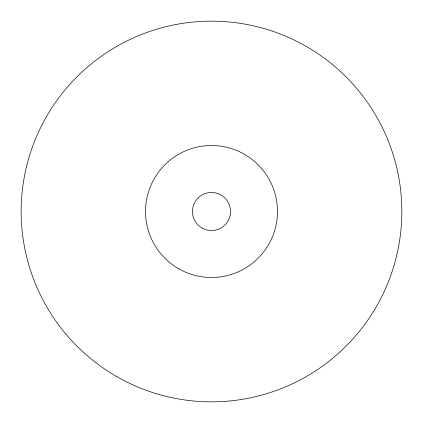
<?xml version="1.0" encoding="UTF-8"?>
<svg xmlns="http://www.w3.org/2000/svg" width="423" height="423" viewBox="0 0 423 423"><rect width="100%" height="100%" fill="white"/><g stroke="black" fill="none" stroke-linecap="round" stroke-linejoin="round"><path stroke-width="0.63" d="M116.325 376.348A190.35 190.35 0 0 0 401.85 211.5A190.35 190.35 0 0 0 116.325 46.652A190.35 190.35 0 0 0 116.325 376.348M201.983 227.986A19.035 19.035 0 0 0 230.535 211.5A19.035 19.035 0 0 0 201.983 195.014A19.035 19.035 0 0 0 201.983 227.986M178.506 268.647A65.988 65.988 0 0 0 277.488 211.5A65.988 65.988 0 0 0 178.506 154.353A65.988 65.988 0 0 0 178.506 268.647"/></g></svg>
